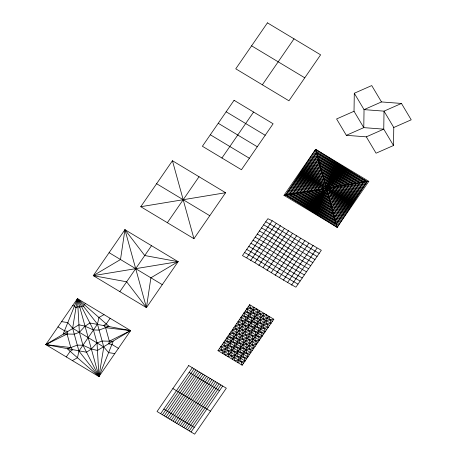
<?xml version="1.0" encoding="UTF-8"?>
<svg xmlns="http://www.w3.org/2000/svg" width="457" height="457" viewBox="0 0 457 457"><rect width="100%" height="100%" fill="white"/><g stroke="black" fill="none" stroke-linecap="round" stroke-linejoin="round"><path stroke-width="0.69" d="M354.026 111.274L354.295 93.262L371.73 85.573L381.481 101.934L401.457 103.453L411.209 119.814L393.774 127.497L393.506 145.509L376.071 153.198L366.32 136.843L346.343 135.318L336.592 118.963L354.026 111.274L363.778 127.634L383.754 129.154L393.506 145.509M124.938 229.694L120.499 259.53L93.274 275.657L146.446 307.635L178.11 261.672L124.938 229.694L93.274 275.657L126.646 281.798L146.446 307.635L150.884 277.805L178.11 261.672L144.738 255.532L124.938 229.694L146.446 307.635M77.45 298.649L72.634 328.246L78.93 351.073L98.952 376.579L130.616 330.622L77.45 298.649L45.791 344.601L98.952 376.579L113.176 341.293L102.14 341.042L97.021 342.916L91.354 349.022L86.522 352.227L45.791 344.601L78.952 324.796L85.053 326.201L93.457 329.988L99.112 330.085L109.057 326.372L77.45 298.649L63.232 333.93L74.268 334.181L79.381 332.308L85.053 326.201L89.886 322.99L130.616 330.622L97.455 350.428L91.354 349.022L82.951 345.235L77.296 345.138L67.35 348.851L98.952 376.579L103.773 346.977L97.478 324.15L77.45 298.649L79.381 332.308L82.951 345.235L98.952 376.579L97.021 342.916L93.457 329.988L77.45 298.649L98.952 376.579M66.299 356.934L70.184 351.302L72.657 349.845L70.812 347.554L67.082 334.038L67.539 331.354L64.494 330.794M110.12 318.295L106.235 323.933L103.762 325.384L105.607 327.675L109.326 341.208L108.857 343.881L111.902 344.441M321.1 189.209L324.607 181.84L335.238 186.879L329.091 198.075L314.028 190.375L322.819 175.345L342.31 185.713L330.879 204.576L306.961 191.54L321.025 168.85L349.377 184.548L332.673 211.071L299.889 192.705L319.232 162.355L356.449 183.383L334.467 217.566L292.817 193.871L317.438 155.86L363.521 182.217L336.261 224.061L285.751 195.036L315.65 149.365L368.822 181.343L337.157 227.306L283.98 195.328L315.65 149.365L367.051 181.635L337.157 227.306L285.751 195.036L316.095 150.987L367.051 181.635L336.706 225.684L285.751 195.036L316.541 152.609L367.051 181.635L336.261 224.061L287.516 194.745L316.541 152.609L365.286 181.926L336.261 224.061L289.287 194.453L316.541 152.609L363.521 182.217L335.809 222.433L289.287 194.453L316.992 154.232L363.521 182.217L335.364 220.811L289.287 194.453L317.438 155.86L361.75 182.509L335.364 220.811L291.052 194.162L317.438 155.86L359.985 182.8L335.364 220.811L292.817 193.871L317.889 157.482L359.985 182.8L334.912 219.189L292.817 193.871L318.335 159.105L359.985 182.8L334.467 217.566L294.588 193.579L318.335 159.105L358.214 183.091L334.467 217.566L296.353 193.288L318.335 159.105L356.449 183.383L334.021 215.938L296.353 193.288L318.786 160.727L356.449 183.383L333.57 214.316L296.353 193.288L319.232 162.355L354.683 183.674L333.57 214.316L298.124 192.997L319.232 162.355L352.913 183.965L333.57 214.316L299.889 192.705L319.683 163.977L352.913 183.965L333.124 212.694L299.889 192.705L320.129 165.6L352.913 183.965L332.673 211.071L301.654 192.414L320.129 165.6L351.147 184.257L332.673 211.071L303.425 192.123L320.129 165.6L349.377 184.548L332.228 209.443L303.425 192.123L320.574 167.222L349.377 184.548L331.776 207.821L303.425 192.123L321.025 168.85L347.611 184.839L331.776 207.821L305.19 191.831L321.025 168.85L345.846 185.131L331.776 207.821L306.961 191.54L321.471 170.472L345.846 185.131L331.331 206.198L306.961 191.54L321.922 172.095L345.846 185.131L330.879 204.576L308.726 191.249L321.922 172.095L344.075 185.422L330.879 204.576L310.492 190.957L321.922 172.095L342.31 185.713L330.434 202.948L310.492 190.957L322.368 173.717L342.31 185.713L329.988 201.326L310.492 190.957L322.819 175.345L340.539 186.005L329.988 201.326L312.262 190.666L322.819 175.345L338.774 186.296L329.988 201.326L314.028 190.375L323.265 176.968L338.774 186.296L329.537 199.703L314.028 190.375L323.71 178.59L338.774 186.296L329.091 198.075L315.798 190.083L323.71 178.59L337.009 186.587L329.091 198.075L317.564 189.792L323.71 178.59L335.238 186.879L328.64 196.453L317.564 189.792L324.162 180.218L335.238 186.879L328.195 194.831L317.564 189.792L324.607 181.84L333.473 187.17L328.195 194.831L319.329 189.501L324.607 181.84L331.702 187.461L328.195 194.831L321.1 189.209L325.058 183.463L331.702 187.461L327.743 193.208L321.1 189.209L325.504 185.085L331.702 187.461L327.298 191.58L321.305 189.267M140.773 206.713L172.438 160.744L225.609 192.723L193.945 238.691L140.773 206.713L225.609 192.723M119.86 291.646L151.524 245.683M167.359 222.702L199.024 176.733M262.352 84.808L294.022 38.839M221.925 158.002L253.589 112.039M246.82 257.662L272.241 220.771C288.401 230.945 304.762 240.788 321.322 250.287L295.908 287.185C277.805 277.136 260.57 265.637 242.467 255.589L267.882 218.692L272.241 220.771M250.647 260.507L276.062 223.616M255 262.586L280.421 225.689M258.828 265.431L284.248 228.534M160.653 413.694L192.317 367.731M263.186 267.505L288.601 230.608M162.441 414.773L194.105 368.805M164.229 415.847L195.893 369.884M166.017 416.921L197.681 370.958M267.008 270.35L292.429 233.453M167.805 418.001L199.469 372.032M169.593 419.075L201.257 373.106M271.367 272.423L296.782 235.532M217.989 350.668L249.653 304.699L273.823 319.237L242.159 365.2L217.989 350.668L225.701 349.394L223.747 342.31L231.459 341.036L229.505 333.953L237.217 332.679L235.264 325.595L242.975 324.321L241.016 317.238L248.734 315.964L246.774 308.881L254.486 307.607L222.822 353.575L220.868 346.486L228.58 345.218L226.626 338.129L234.338 336.86L232.385 329.771L240.096 328.503L238.143 321.414L245.855 320.146L243.895 313.056L251.613 311.788L249.653 304.699M171.381 420.149L203.045 374.186M173.169 421.223L204.839 375.26M275.188 275.268L300.609 238.371M174.957 422.302L206.627 376.334M176.745 423.376L208.415 377.413M279.547 277.342L304.962 240.451M178.538 424.45L210.203 378.487M180.326 425.53L211.991 379.561M182.115 426.604L213.779 380.635M283.369 280.187L308.789 243.295M183.903 427.678L215.567 381.715M185.691 428.752L217.355 382.789M287.727 282.266L313.142 245.369M187.479 429.831L219.143 383.863M189.267 430.905L220.931 384.943M291.549 285.111L316.969 248.214M191.055 431.979L222.719 386.016M85.693 303.602L84.111 304.488L83.637 306.533L81.295 306.179L79.786 307.15L77.936 306.698L75.965 307.772L74.468 305.99L72.589 305.687M104.03 314.633L98.923 317.484L97.478 324.15L78.93 351.073L77.484 357.74L72.372 360.59M67.07 334.033L45.791 344.601L70.812 347.554M109.326 341.208L130.616 330.622L105.607 327.675M381.481 101.934L364.046 109.623L363.778 127.634L346.343 135.318M401.457 103.453L384.023 111.142L364.046 109.623L354.295 93.262M366.32 136.843L383.754 129.154L384.023 111.142L393.774 127.497M283.98 195.328L368.822 181.343M93.274 275.657L178.11 261.672M273.823 319.237L266.111 320.511L268.065 327.595L260.353 328.869L262.312 335.952L254.595 337.226L256.554 344.31L248.842 345.578L250.796 352.667L243.084 353.935L245.038 361.024L237.326 362.292L268.99 316.33L270.944 323.413L263.232 324.687L265.186 331.771L257.474 333.044L259.433 340.128L251.716 341.402L253.675 348.485L245.963 349.759L247.917 356.843L240.205 358.117L242.159 365.2M61.621 321.625L67.79 322.619L72.634 328.246L103.773 346.977L108.617 352.604L114.787 353.598M265.768 221.771C283.871 231.819 301.1 243.313 319.203 253.367M263.649 224.844C281.752 234.892 298.981 246.392 317.084 256.44M261.53 227.917C279.633 237.966 296.867 249.465 314.97 259.513M259.41 230.991C277.513 241.039 294.748 252.538 312.851 262.586M257.297 234.064C275.4 244.118 292.629 255.612 310.731 265.66M255.177 237.143C273.28 247.191 290.509 258.691 308.612 268.739M253.058 240.216C271.161 250.265 288.396 261.764 306.498 271.812M250.939 243.29C269.042 253.338 286.276 264.837 304.379 274.886M248.819 246.363C266.922 256.417 284.157 267.911 302.26 277.959M246.706 249.442C264.809 259.49 282.038 270.984 300.14 281.038M244.586 252.515C262.689 262.564 279.918 274.063 298.021 284.111M251.601 45.831L304.773 77.81M226.152 111.788L265.191 135.266M218.235 123.281L257.274 146.76M210.317 134.769L249.362 158.253M156.602 183.725L209.78 215.71M248.214 306.79L272.383 321.328M246.774 308.881L270.944 323.413M245.335 310.971L269.504 325.504M243.895 313.056L268.065 327.595M242.456 315.147L266.625 329.686M241.016 317.238L265.186 331.771M239.577 319.329L263.752 333.861M238.143 321.414L262.312 335.952M236.703 323.505L260.873 338.043M235.264 325.595L259.433 340.128M109.109 252.675L162.281 284.654M233.824 327.686L257.994 342.219M232.385 329.771L256.554 344.31M230.945 331.862L255.115 346.4M229.505 333.953L253.675 348.485M228.066 336.044L252.235 350.576M226.626 338.129L250.796 352.667M225.187 340.219L249.356 354.758M223.747 342.31L247.917 356.843M222.308 344.395L246.477 358.934M220.868 346.486L245.038 361.024M219.429 348.577L243.598 363.115M189.124 372.369L219.526 390.655M111.879 344.429L118.403 348.348M172.877 388.547L210.494 411.163M57.993 326.886L64.517 330.811M163.846 409.061L194.248 427.341M315.65 149.365L337.157 227.306M172.438 160.744L193.945 238.691M325.504 185.085L324.636 188.627L327.298 191.58L329.937 187.753L325.504 185.085L322.865 188.918L327.298 191.58L328.172 188.044L325.504 185.085M267.436 22.85L235.766 68.813L288.944 100.797L320.608 54.829L267.436 22.85M234.07 100.294L202.4 146.263L241.445 169.741L273.109 123.778L234.07 100.294M188.712 365.56L157.048 411.529L194.659 434.15L226.324 388.187L188.712 365.56M325.955 186.713L324.636 188.627L326.852 189.958L328.172 188.044L325.955 186.713M259.325 310.514L227.655 356.483L235.372 355.209L233.413 348.125L241.125 346.852L239.171 339.768L246.883 338.494L244.929 331.411L252.641 330.137L250.687 323.053L258.399 321.779L256.446 314.696L264.157 313.422L232.493 359.391L230.534 352.301L238.246 351.033L236.292 343.944L244.004 342.676L242.05 335.587L249.762 334.318L247.808 327.229L255.52 325.961L253.566 318.872L261.278 317.604L259.325 310.514M256.908 309.063L253.047 309.697L255.006 316.781L247.294 318.055L249.248 325.138L241.536 326.412L243.49 333.496L235.778 334.77L237.731 341.853L230.02 343.127L231.973 350.211L224.261 351.484L225.238 355.026L229.094 354.392L227.14 347.303L234.852 346.035L232.899 338.945L240.611 337.677L238.657 330.588L246.369 329.32L244.415 322.231L252.127 320.963L250.173 313.873L257.885 312.605L256.908 309.063M266.574 314.879L262.718 315.513L264.672 322.596L256.96 323.87L258.913 330.954L251.201 332.228L253.155 339.311L245.443 340.585L247.403 347.668L239.685 348.942L241.644 356.026L233.933 357.3L234.909 360.841L238.765 360.207L236.812 353.118L244.524 351.85L242.564 344.761L250.282 343.493L248.322 336.403L256.034 335.135L254.081 328.046L261.792 326.778L259.839 319.689L267.551 318.42L266.574 314.879"/></g></svg>
